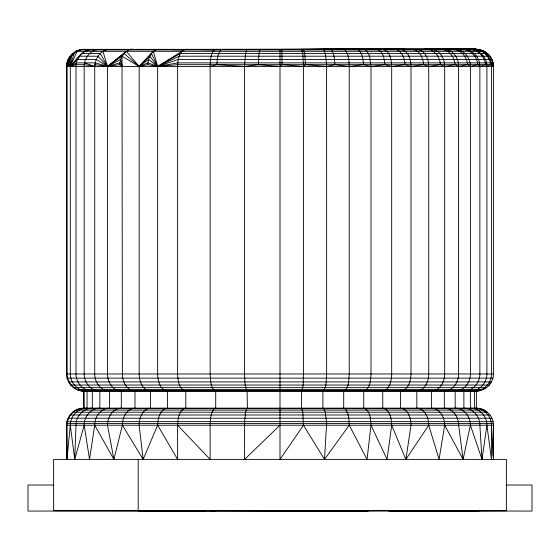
<?xml version="1.0" encoding="UTF-8"?>
<svg xmlns="http://www.w3.org/2000/svg" width="560" height="560" viewBox="0 0 560 560"><rect width="100%" height="100%" fill="white"/><g stroke="black" fill="none" stroke-linecap="round" stroke-linejoin="round"><path stroke-width="0.84" d="M473.998 49.357C483.308 48.958 491.617 57.169 491.47 66.444L491.47 373.968C491.589 383.033 483.644 391.167 474.551 391.048L474.551 408.135C483.665 408.037 491.603 416.164 491.47 425.222L491.435 459.389L486.92 425.222C487.067 416.297 479.423 408.065 470.365 408.135L470.365 391.048C479.402 391.153 487.053 382.893 486.92 373.968L486.92 66.444C487.095 57.092 478.723 48.699 469.259 49.357M82.978 408.653C75.635 410.543 70.245 417.669 70.294 425.222L66.962 459.389L67.13 425.222C67.081 417.613 72.618 410.508 80.003 408.653M493.08 455.973L493.465 425.222C493.591 416.101 485.52 408.03 476.385 408.135L83.615 408.135L83.615 391.048L476.385 391.048L476.385 408.135M216.895 64.68C217.294 59.647 217.385 53.977 220.689 49.875L221.9 49.357L214.347 49.875L185.808 49.357C178.745 51.191 177.891 60.263 177.611 66.444L177.611 373.968C177.961 379.946 178.717 389.424 185.808 391.048L185.808 408.135C178.745 409.969 177.891 419.041 177.611 425.222L210.133 459.389L210.126 425.222C210.371 419.573 210.462 413.126 214.347 408.653L215.712 408.135L215.712 391.048C209.937 388.171 210.756 379.484 210.126 373.968L210.126 66.444L216.895 64.68L244.573 66.444L258.37 64.68L258.972 53.431L260.085 49.357M210.126 66.444C210.371 60.788 210.462 54.348 214.347 49.875M129.724 49.574C136.598 50.176 129.003 45.92 122.024 56.21L122.381 373.968C122.276 381.374 126.665 390.691 134.988 391.048L134.988 408.135C126.623 408.604 122.283 417.725 122.381 425.222L143.143 459.389L157.647 425.222C157.773 418.628 159.796 409.367 167.433 408.135L167.433 391.048C159.803 389.998 157.801 380.401 157.647 373.968L157.647 66.444L153.328 51.317L155.673 49.875L158.228 49.357L183.806 49.875M99.799 49.357C90.902 49.392 84.014 57.862 84.175 66.444L84.175 373.968C84.014 382.55 90.958 391.09 99.841 391.048L99.841 408.135C90.923 408.142 84.014 416.626 84.175 425.222L74.732 459.389L75.999 425.222C75.845 416.381 83.3 408.086 92.323 408.135L92.323 391.048C83.328 391.132 75.859 382.802 75.999 373.968L75.999 66.444C75.684 56.28 85.897 47.054 96.019 49.875L480.557 49.875C487.942 51.723 493.507 58.821 493.465 66.444L493.465 373.968C493.465 381.962 487.396 389.473 479.409 390.67M84.175 425.222L89.53 459.389L94.717 425.222C94.556 416.934 100.765 408.24 109.543 408.135L109.543 391.048C100.8 391.006 94.549 382.221 94.717 373.968L94.717 66.444C95.221 58.254 100.856 49.462 109.788 49.357M66.92 453.411L66.584 459.389L66.535 425.222C66.395 415.898 74.823 407.743 84.154 408.135L84.154 391.048C74.851 391.468 66.409 383.306 66.535 373.968L66.535 66.444C66.395 57.085 74.879 48.923 84.238 49.357M258.37 64.68L280 66.444L282.079 64.68L303.457 66.444L305.459 64.68L326.634 66.444L334.859 64.68C334.495 59.682 334.502 54.152 331.562 49.875L330.505 49.287L301.588 49.357L302.799 53.431L303.457 66.444L303.457 373.968C302.988 379.533 304.01 385.966 301.581 391.048L301.581 408.135L302.799 412.209L303.457 425.222L324.492 459.389L326.613 423.458L325.318 412.209L323.813 408.653L322.903 408.135L322.903 391.048C327.264 387.065 325.955 379.414 326.634 373.968L326.613 64.68L325.318 53.431L323.813 49.875L322.917 49.357L404.026 49.021M80.899 49.875C74.13 51.618 68.894 57.722 68.18 64.68L70.294 66.444L76.09 64.68L84.259 64.68L94.717 66.444L95.116 64.68L107.506 66.444L122.024 56.21L139.16 66.444L147.728 64.68C148.113 59.801 149.646 54.726 153.328 51.317L139.16 66.444L139.16 373.968C139.153 380.891 142.401 390.411 150.43 391.048L150.43 408.135C142.373 408.919 139.153 418.173 139.16 425.222L143.143 459.389M82.145 408.548L87.073 408.135L87.073 391.048C78.001 391.16 70.168 382.984 70.294 373.968L70.294 66.444L71.463 56.21L70.462 58.569M90.692 49.56L356.881 49.14L363.762 49.357L365.512 49.875L367.122 51.317L369.565 56.21L371.014 66.444L371.014 373.968C370.559 379.743 370.433 389.032 363.734 391.048L363.734 408.135C370.384 410.375 370.65 419.237 371.014 425.222L367.024 459.389L349.244 425.222C348.999 419.573 348.915 413.147 345.058 408.653L343.7 408.135L343.7 391.048C349.447 388.136 348.607 379.477 349.244 373.968L349.244 66.444C348.999 60.795 348.915 54.362 345.058 49.875L343.721 49.357M83.699 390.957C74.718 391.006 67.046 382.865 67.13 373.968L67.13 66.444L68.46 62.867L70.294 66.444L76.363 62.867L95.361 62.867L107.506 66.444L120.596 59.437L122.381 66.444L119.539 64.68L120.596 59.437L122.024 56.21M68.18 64.68L67.13 66.444L68.033 59.437M95.116 64.68L95.361 62.867M382.781 49.357C390.103 50.932 391.482 60.081 391.685 66.444L391.685 373.968C391.433 380.142 390.11 389.711 382.753 391.048L382.753 408.135C390.096 409.675 391.482 418.859 391.685 425.222L387.044 459.389L371.014 425.222M455.217 49.357C464.037 49.448 470.554 58.023 470.393 66.444L470.393 373.968C470.561 382.382 463.967 391.048 455.161 391.048L455.161 408.135C464.002 408.191 470.554 416.787 470.393 425.222L481.999 459.389L486.92 425.222M391.685 425.222L405.881 459.389L411.005 425.222C410.949 418.418 408.366 409.143 400.526 408.135L400.526 391.048C408.352 390.201 410.928 380.618 411.005 373.968L411.005 66.444C410.942 59.647 408.38 50.4 400.561 49.357M431.543 49.357C439.999 49.749 444.787 58.765 444.668 66.444L444.668 373.968C444.801 381.591 439.936 390.789 431.494 391.048L431.494 408.135C439.978 408.492 444.794 417.529 444.668 425.222L439.068 459.389L428.736 425.222C428.792 417.963 425.047 408.758 416.836 408.135L416.836 391.048C425.012 390.551 428.792 381.115 428.736 373.968L428.736 66.444C428.785 59.199 425.061 50.022 416.885 49.357M444.668 425.222L463.106 459.389L470.393 425.222M94.717 425.222L113.89 459.389L122.381 425.222M66.626 64.68L67.13 66.444L69.937 56.21M119.539 64.68L107.506 66.444L96.334 59.437L77.434 59.437L70.294 66.444L74.046 53.431L72.541 53.431L67.13 66.444L66.913 62.867M68.754 63.378L67.13 66.444L69.573 59.437L70.294 66.444L75.103 61.397M67.13 66.444L69.797 60.144M113.89 459.389L107.506 425.222C107.359 417.305 112.707 408.387 121.303 408.135L121.303 391.048C112.749 390.88 107.352 381.829 107.506 373.968L107.506 66.444L100.24 53.431L81.739 53.431L70.294 66.444L77.154 51.317M92.554 51.317L93.492 49.357L84.728 51.317L82.922 53.207M73.234 54.964L74.046 53.431M405.881 459.389L428.736 425.222M489.65 383.789L490.497 382.543M303.457 425.222L280 459.389L280 49.357M324.492 459.389L349.244 425.222M70.294 66.444L79.247 56.21L97.979 56.21L107.506 66.444L119.756 62.867L122.381 66.444M78.113 58.247L79.317 56.987M484.015 51.317C489.09 53.872 492.576 59.052 493.213 64.68L491.47 66.444C489.909 59.206 485.982 51.639 478.051 49.875M280 425.222L244.58 459.389L244.636 421.645L245.567 412.209L246.715 408.653L247.408 408.135L247.114 390.957C244.223 385.945 245 379.568 244.573 373.968L244.587 64.68L245.567 53.431L246.715 49.875L247.394 49.357M102.949 51.317L107.506 66.444L126.336 51.317L139.16 66.444L147.903 62.867L157.647 66.444L177.66 64.68L493.374 64.68M107.506 66.444L123.984 53.431L139.16 66.444L148.596 59.437L157.647 66.444L177.793 62.867L493.087 62.867M147.728 64.68L157.647 66.444L181.993 51.317M473.935 49.357L474.621 48.93L480.557 49.875M482.818 389.55L486.038 387.646M491.967 59.437L178.332 59.437L157.647 66.444L151.389 53.431L139.16 66.444L149.779 56.21L157.647 66.444L180.495 53.431L487.459 53.431M157.647 66.444L179.242 56.21L490.063 56.21M490.707 64.68L486.92 66.444L485.569 64.68C484.89 57.834 479.906 51.667 473.214 49.875M485.569 64.68L479.864 66.444L477.848 64.68C477.19 56.658 470.414 49.399 462.154 49.357M477.848 64.68L470.393 66.444L467.656 64.68L458.612 66.444L455.105 64.68L444.668 66.444L440.37 64.68L428.736 66.444L423.619 64.68L411.005 66.444L405.076 64.68L391.685 66.444L384.958 64.68L371.014 66.444L363.531 64.68L349.244 66.444L334.859 64.68M77.224 50.96L75.67 51.317L484.33 51.317M355.215 49.504L381.325 49.028M237.545 49.616L381.311 49.091M477.603 390.957L479.962 390.67L80.038 390.67M198.023 49.602L214.494 49.567M474.621 48.93C417.179 49.707 359.345 48.356 301.756 49.567M103.341 49.56L104.811 49.357M92.267 49.357L90.538 49.588L92.309 49.357M84.994 49.357L79.443 49.875L88.34 49.875L85.015 49.357L88.34 49.875M275.513 49.525L278.614 49.616M160.328 49.574L376.607 49.357L393.106 48.93L475.839 48.93L476.238 49.357M378.532 49.063L381.948 49.007M350.833 49.539L380.261 48.951L376.908 49.063M106.12 49.56L109.438 49.357M467.362 49.014L468.937 48.93M476.427 391.02L478.149 390.957L81.851 390.957M400.568 49.007L402.276 48.93L387.436 49M368.48 510.979L138.194 510.643L138.194 459.389M374.388 49.154L368.515 49.357L371.931 49.588M211.925 510.993L209.524 511.07L215.005 511.007L209.524 511.07L213.374 510.993M450.849 49.007L455.14 49.021M426.58 49L431.774 49.007M366.114 510.965L354.382 510.993M344.302 49.357L356.881 49.14L358.512 49.875C362.607 53.529 363.09 59.528 363.531 64.68M204.764 511.007L195.524 510.993M359.996 511L354.081 511.07L367.213 511M355.257 511L200.382 510.958M362.341 511L354.081 511.07L364.602 511.007M356.881 49.14L281.918 49.357L282.079 64.68M429.303 49L465.073 48.93M389.305 510.832L506.373 510.643L506.373 459.389L53.627 459.389L53.627 510.643L192.528 510.895M388.99 510.902L479.416 510.706L388.955 510.944M83.566 49.357L476.448 49.357M66.535 66.444L493.465 66.444L493.213 64.68M66.535 373.968L493.465 373.968M67.053 378.133L492.947 378.133M68.495 381.913L491.505 381.913M70.609 385.042L489.391 385.042M73.388 387.646L486.612 387.646M76.615 389.55L483.385 389.55M79.443 408.653L480.557 408.653M75.67 410.095L484.33 410.095M72.541 412.209L487.459 412.209M69.937 414.988L490.063 414.988M68.033 418.222L491.967 418.222M66.913 421.645L493.087 421.645M66.626 423.458L493.374 423.458M53.627 485.016L28 485.016L28 511.07L192.395 510.909M506.373 485.016L532 485.016L532 511.07L389.242 510.881M53.627 510.643L506.373 510.643L365.967 511.07L138.194 510.643L205.919 511.07L195.776 510.951M270.599 511L344.694 511.07M191.877 510.944L138.194 510.643L205.919 511.07L188.167 510.86L192.255 510.937M346.626 510.993L350.476 511.07L344.995 511.007L350.476 511.07L348.075 510.993M448.637 48.93L452.718 49.357M238.903 49.357L240.597 49.532M475.902 49.357L480.249 49.875M424.347 48.93C433.293 48.265 440.118 56.126 440.37 64.68M463.932 49.357C472.878 49.364 480.018 57.743 479.864 66.444L479.864 373.968C480.018 382.676 472.815 391.111 463.876 391.048L463.876 408.135C472.843 408.114 480.025 416.507 479.864 425.222L481.999 459.389M452.767 49.357C460.887 49.455 467.068 56.938 467.656 64.68M444.374 49.357C453.033 49.567 458.766 58.366 458.612 66.444L458.612 373.968C458.773 382.018 452.97 390.95 444.325 391.048L444.325 408.135C453.005 408.31 458.766 417.13 458.612 425.222L463.106 459.389M441.217 49.357C449.155 49.553 454.594 57.281 455.105 64.68M412.23 49.357C419.664 49.945 423.171 58.121 423.619 64.68M393.106 48.93C401.198 49.014 404.81 57.694 405.076 64.68M376.635 49.357C383.201 50.799 384.426 59.024 384.958 64.68M84.518 62.867L94.717 66.444M479.997 49.875L484.176 51.317M479.997 408.653L483.77 410.095M484.393 51.744L486.885 53.431M484.393 410.522L486.262 411.789M303.443 49.357L304.752 53.431L305.459 64.68M487.662 53.991L489.741 56.21L491.638 59.437M487.403 53.991L489.482 56.21M157.647 425.222L177.611 459.389L177.611 425.222M475.839 48.93L476.084 49.357M491.862 60.123L492.758 62.867M493.045 64.68L493.465 66.444M70.294 425.222L74.732 459.389M491.47 425.222L493.416 459.389L493.465 425.222L66.535 425.222L66.962 459.389"/></g></svg>
